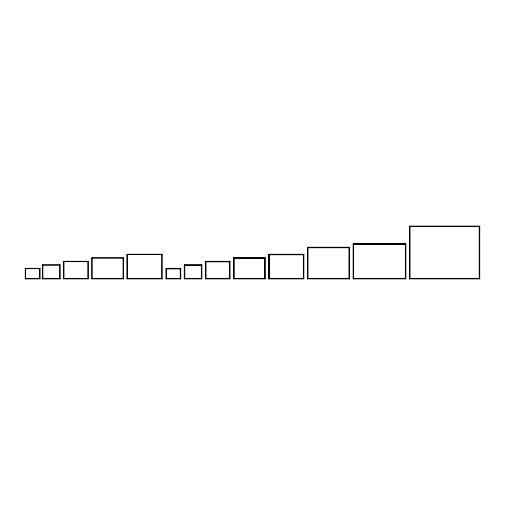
<?xml version="1.0" encoding="UTF-8"?>
<svg xmlns="http://www.w3.org/2000/svg" width="505" height="505" viewBox="0 0 505 505"><rect width="100%" height="100%" fill="white"/><g stroke="black" fill="none" stroke-linecap="round" stroke-linejoin="round"><path stroke-width="0.76" d="M25.25 278.88L25.604 278.533L39.674 278.533L40.021 278.88L40.021 268.332L25.25 268.332L25.25 278.88L40.021 278.88M25.25 268.332L25.604 268.679L39.674 268.679L40.021 268.332M42.521 278.88L42.874 278.533L59.754 278.533L60.108 278.88L60.108 264.809L42.521 264.809L42.521 278.88L60.108 278.88M42.521 264.809L42.874 265.163L59.754 265.163L60.108 264.809M63.624 278.88L63.977 278.533L87.895 278.533L88.249 278.88L88.249 261.293L63.624 261.293L63.624 278.88L88.249 278.88M63.624 261.293L63.977 261.647L87.895 261.647L88.249 261.293M91.765 278.88L92.118 278.533L123.075 278.533L123.422 278.88L123.422 257.777L91.765 257.777L91.765 278.88L123.422 278.88M91.765 257.777L92.118 258.131L123.075 258.131L123.422 257.777M126.944 278.88L127.292 278.533L161.764 278.533L162.118 278.88L162.118 254.261L126.944 254.261L126.944 278.88L162.118 278.88M126.944 254.261L127.292 254.608L161.764 254.608L162.118 254.261M165.987 278.88L166.341 278.533L180.411 278.533L180.758 278.88L180.758 268.332L165.987 268.332L165.987 278.88L180.758 278.88M165.987 268.332L166.341 268.679L180.411 268.679L180.758 268.332M184.275 278.88L184.628 278.533L201.514 278.533L201.867 278.88L201.867 264.809L184.275 264.809L184.275 278.88L201.867 278.88M184.275 264.809L184.628 265.163L201.514 265.163L201.867 264.809M205.383 278.88L205.737 278.533L229.655 278.533L230.002 278.88L230.002 261.293L205.383 261.293L205.383 278.88L230.002 278.88M205.383 261.293L205.737 261.647L229.655 261.647L230.002 261.293M233.525 278.88L233.872 278.533L264.828 278.533L265.182 278.88L265.182 257.777L233.525 257.777L233.525 278.88L265.182 278.88M233.525 257.777L233.872 258.131L264.828 258.131L265.182 257.777M268.698 278.88L269.051 278.533L303.524 278.533L303.871 278.88L303.871 254.261L268.698 254.261L268.698 278.88L303.871 278.88M268.698 254.261L269.051 254.608L303.524 254.608L303.871 254.261M307.393 278.88L307.741 278.533L349.252 278.533L349.599 278.88L349.599 247.223L307.393 247.223L307.393 278.88L349.599 278.88M307.393 247.223L307.741 247.576L349.252 247.576L349.599 247.223M353.121 278.88L353.468 278.533L405.528 278.533L405.881 278.88L405.881 243.707L353.121 243.707L353.121 278.88L405.881 278.88M353.121 243.707L353.468 244.06L405.528 244.06L405.881 243.707M409.397 278.88L409.751 278.533L479.397 278.533L479.75 278.88L479.75 226.12L409.397 226.12L409.397 278.88L479.75 278.88M409.397 226.12L409.751 226.467L479.397 226.467L479.75 226.12M479.397 226.467L479.397 278.533M409.751 226.467L409.751 278.533M405.528 244.06L405.528 278.533M353.468 244.06L353.468 278.533M349.252 247.576L349.252 278.533M307.741 247.576L307.741 278.533M303.524 254.608L303.524 278.533M269.051 254.608L269.051 278.533M264.828 258.131L264.828 278.533M233.872 258.131L233.872 278.533M229.655 261.647L229.655 278.533M205.737 261.647L205.737 278.533M201.514 265.163L201.514 278.533M184.628 265.163L184.628 278.533M180.411 268.679L180.411 278.533M166.341 268.679L166.341 278.533M161.764 254.608L161.764 278.533M127.292 254.608L127.292 278.533M123.075 258.131L123.075 278.533M92.118 258.131L92.118 278.533M87.895 261.647L87.895 278.533M63.977 261.647L63.977 278.533M59.754 265.163L59.754 278.533M42.874 265.163L42.874 278.533M39.674 268.679L39.674 278.533M25.604 268.679L25.604 278.533M479.22 226.644L409.927 226.644L409.927 278.356L479.22 278.356L479.22 226.644M405.357 244.237L353.645 244.237L353.645 278.356L405.357 278.356L405.357 244.237M349.075 247.753L307.917 247.753L307.917 278.356L349.075 278.356L349.075 247.753M303.347 254.785L269.228 254.785L269.228 278.356L303.347 278.356L303.347 254.785M264.652 258.301L234.049 258.301L234.049 278.356L264.652 278.356L264.652 258.301M229.478 261.824L205.907 261.824L205.907 278.356L229.478 278.356L229.478 261.824M201.337 265.34L184.805 265.34L184.805 278.356L201.337 278.356L201.337 265.34M180.234 268.856L166.511 268.856L166.511 278.356L180.234 278.356L180.234 268.856"/></g></svg>
